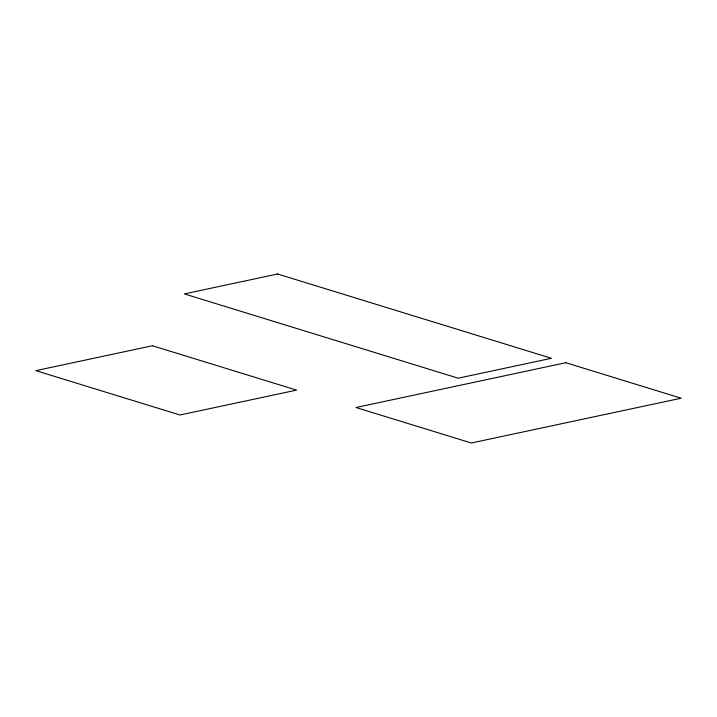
<?xml version="1.0" encoding="UTF-8"?>
<svg xmlns="http://www.w3.org/2000/svg" width="717" height="717" viewBox="0 0 717 717"><rect width="100%" height="100%" fill="white"/><g stroke="black" fill="none" stroke-linecap="round" stroke-linejoin="round"><path stroke-width="1.08" d="M277.604 274.002L184.341 293.907L458.181 378.191L551.436 358.285L277.604 274.002M152.425 345.755L35.85 370.635L179.976 414.991L296.551 390.111L152.425 345.755M565.847 362.721L356.008 407.507L471.311 442.998L681.15 398.213L565.847 362.721"/></g></svg>
